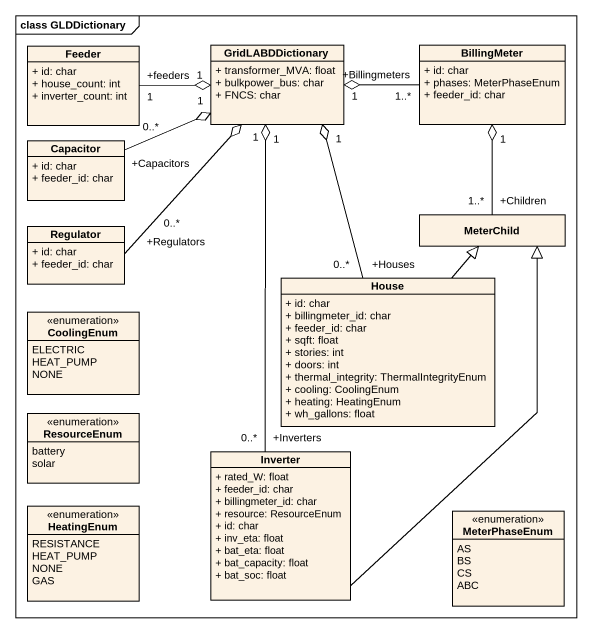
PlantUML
@startuml
mainframe class GLDDictionary
hide circle
hide empty members
skinparam classAttributeIconSize 0
class Feeder {
  + id: char
  + house_count: int
  + inverter_count: int
}
class GridLABDDictionary {
  + transformer_MVA: float
  + bulkpower_bus: char
  + FNCS: char
}
class BillingMeter {
  + id: char
  + phases: MeterPhaseEnum
  + feeder_id: char
}
class Capacitor {
  + id: char
  + feeder_id: char
}
class Regulator {
  + id: char
  + feeder_id: char
}
class MeterChild
class House {
  + id: char
  + billingmeter_id: char
  + feeder_id: char
  + sqft: float
  + stories: int
  + doors: int
  + thermal_integrity: ThermalIntegrityEnum
  + cooling: CoolingEnum
  + heating: HeatingEnum
  + wh_gallons: float
}
enum CoolingEnum {
  ELECTRIC
  HEAT_PUMP
  NONE
}
enum ResourceEnum {
  battery
  solar
}
class Inverter {
  + rated_W: float
  + feeder_id: char
  + billingmeter_id: char
  + resource: ResourceEnum
  + id: char
  + inv_eta: float
  + bat_eta: float
  + bat_capacity: float
  + bat_soc: float
}
enum HeatingEnum {
  RESISTANCE
  HEAT_PUMP
  NONE
  GAS
}
enum MeterPhaseEnum {
  AS
  BS
  CS
  ABC
}
Feeder "+feeders\n1" -right-o "1" GridLABDDictionary
BillingMeter "+Billingmeters\n1..*" -left-o "1" GridLABDDictionary
Capacitor "+Capacitors\n0..*" -right-o "1" GridLABDDictionary
Regulator "+Regulators\n0..*" -up-o "1" GridLABDDictionary
MeterChild "+Children\n1..*" -up-o "1" BillingMeter
House "+Houses\n0..*" -up-o "1" GridLABDDictionary
House -up-|> MeterChild
Inverter "+Inverters\n0..*" -up-o "1" GridLABDDictionary
Inverter -up-|> MeterChild
@enduml
